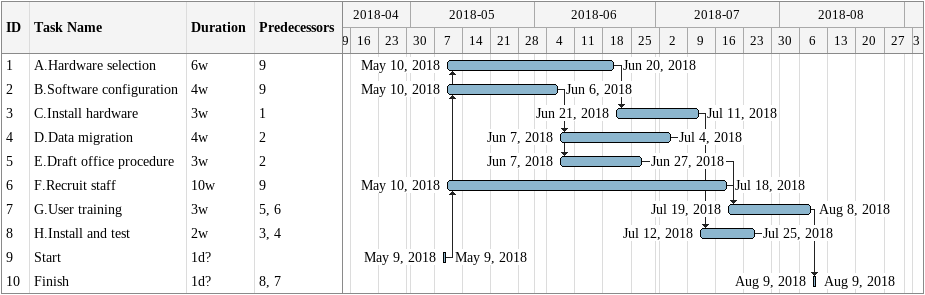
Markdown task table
| ID | Task | Duration | Start | Finish | Predecessors |
|---|---|---|---|---|---|
| 1 | A.Hardware selection | 6w | 2018-05-10 | 2018-06-20 | 9 |
| 2 | B.Software configuration | 4w | 2018-05-10 | 2018-06-06 | 9 |
| 3 | C.Install hardware | 3w | 2018-06-21 | 2018-07-11 | 1 |
| 4 | D.Data migration | 4w | 2018-06-07 | 2018-07-04 | 2 |
| 5 | E.Draft office procedure | 3w | 2018-06-07 | 2018-06-27 | 2 |
| 6 | F.Recruit staff | 10w | 2018-05-10 | 2018-07-18 | 9 |
| 7 | G.User training | 3w | 2018-07-19 | 2018-08-08 | 5, 6 |
| 8 | H.Install and test | 2w | 2018-07-12 | 2018-07-25 | 3, 4 |
| 9 | Start | 1d? | 2018-05-09 | 2018-05-09 |  |
| 10 | Finish | 1d? | 2018-08-09 | 2018-08-09 | 8, 7 |
